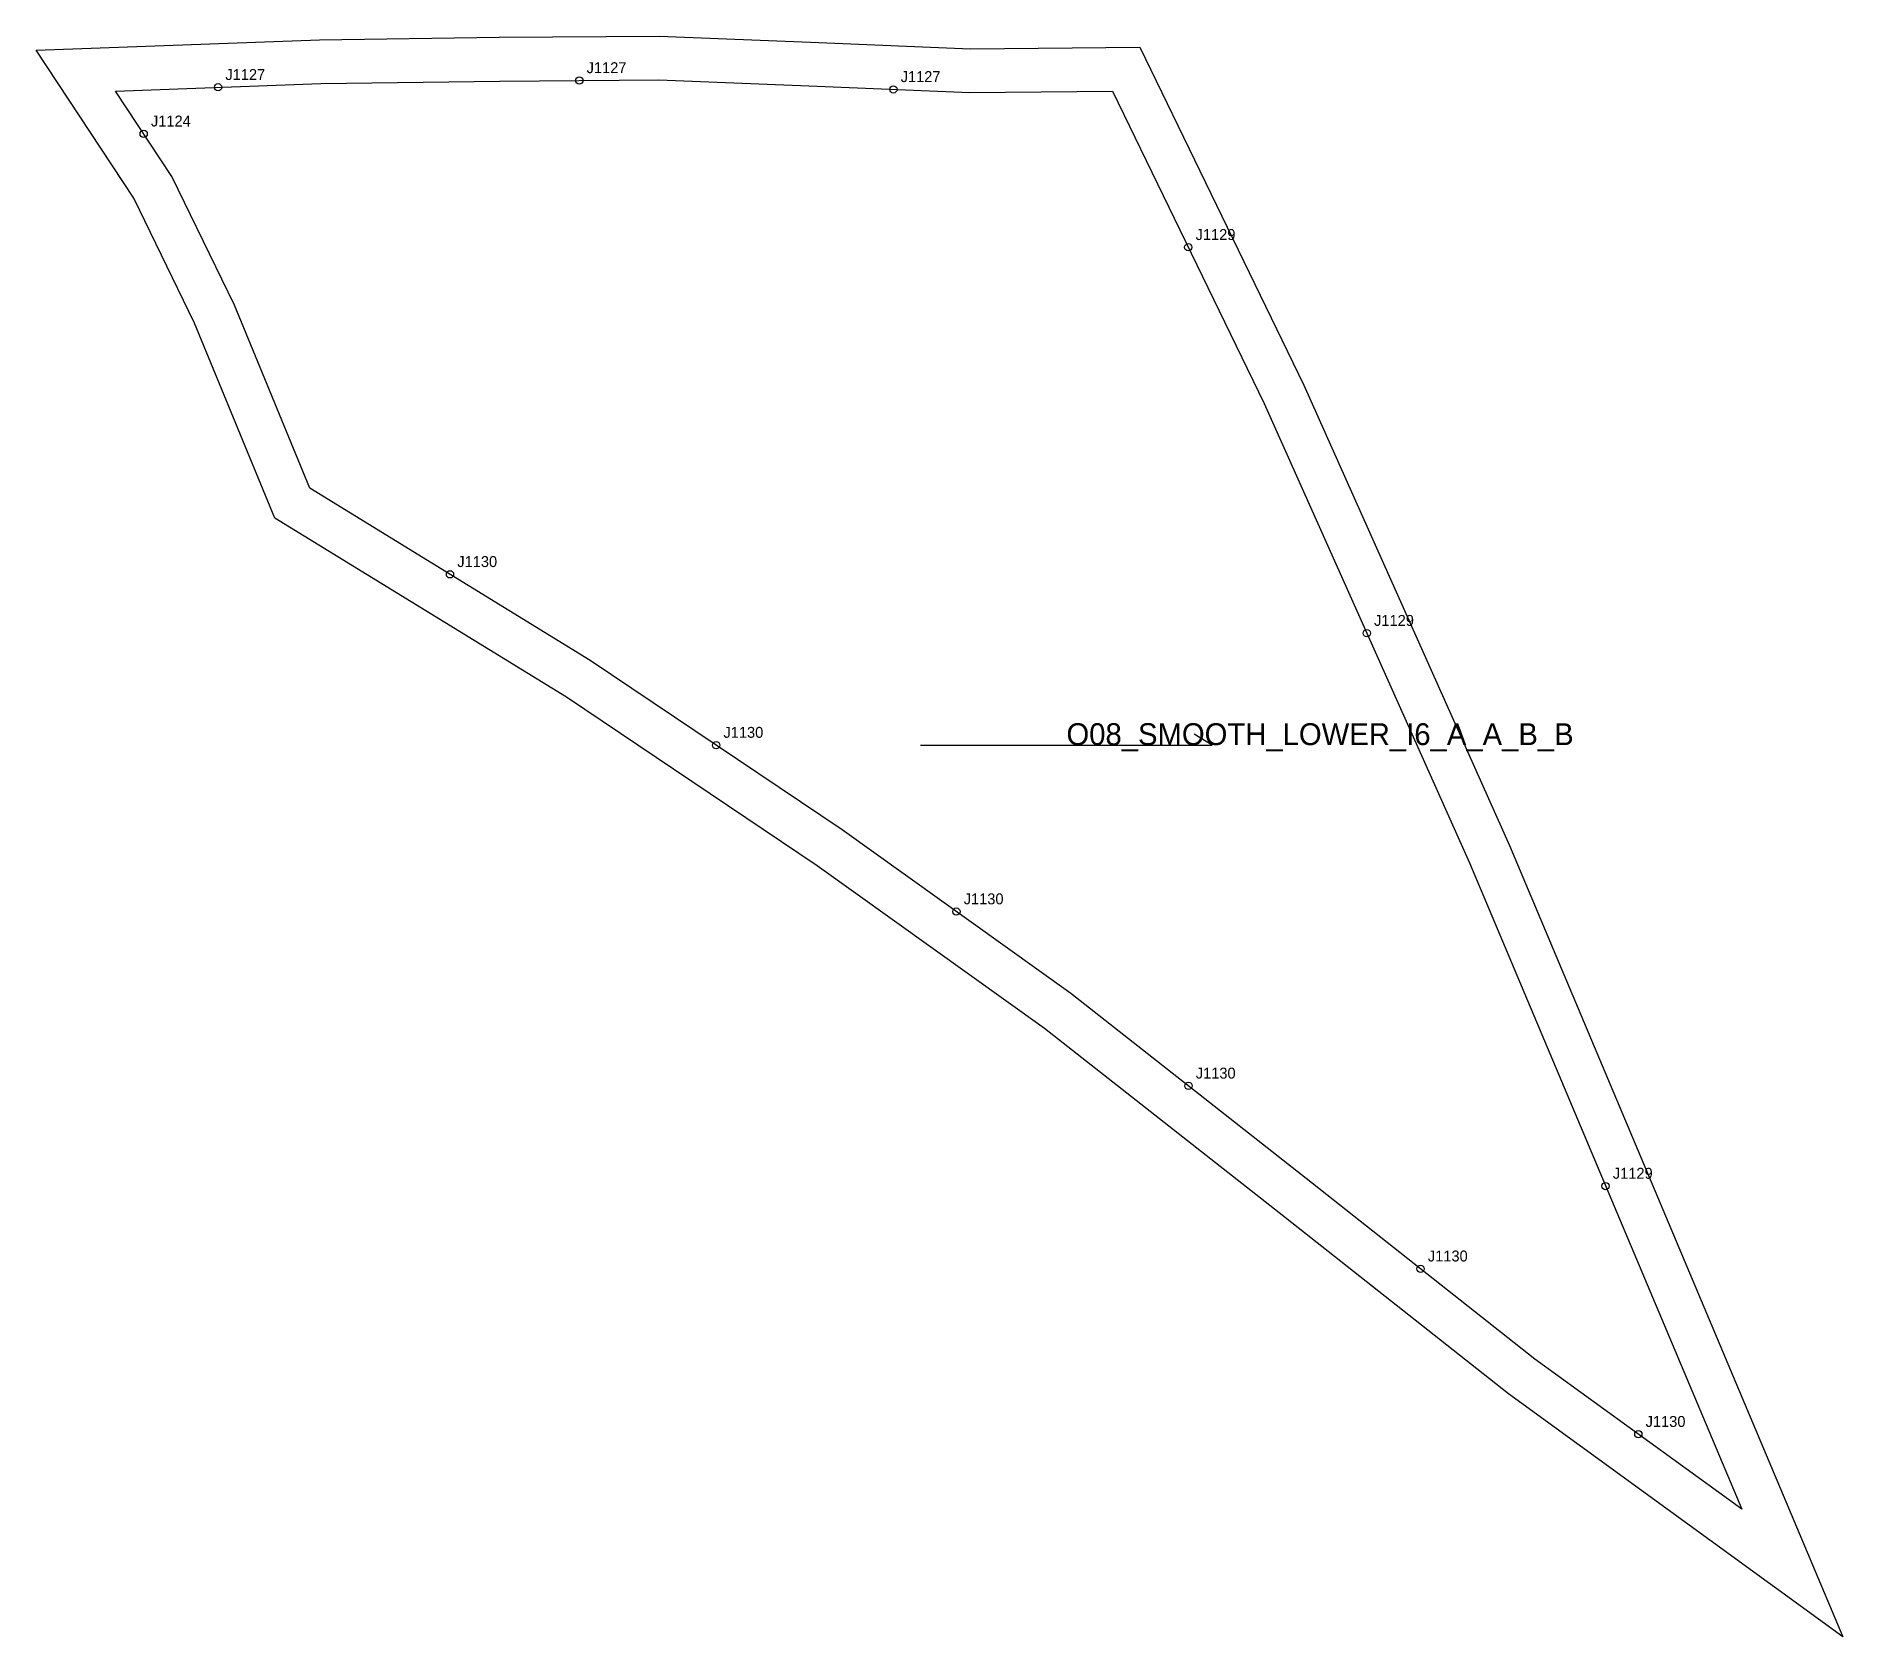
# Model space of a CAD drawing. Header units: millimetres. Extents: x -22 to 474, y -424 to 15.
import ezdxf

# ---------------------------------------------------------------- set-up
doc = ezdxf.new("R2010")
doc.units = ezdxf.units.MM
for name, color, linetype in [('CUT', 1, 'Continuous'), ('GRAIN', 3, 'Continuous'), ('LABEL', 7, 'Continuous'), ('NOTCH', 2, 'Continuous'), ('SEW', 5, 'Continuous')]:
    doc.layers.add(name, color=color, linetype=linetype)

msp = doc.modelspace()

# ---------------------------------------------------------------- linework, layer by layer
at = {"layer": 'CUT'}
msp.add_lwpolyline([(-21.77, 11.2), (55.99, 14.08), (105.29, 14.76), (149.26, 15.08), (192.95, 13.32), (234.5, 11.62), (280.98, 12.07), (325.96, -80.68), (382.42, -206.99), (473.85, -424.18), (382.13, -357.53), (319.22, -307.8), (254.83, -257.2), (192.49, -212.58), (123.72, -166.32), (43.71, -117.18), (21.66, -63.67), (5.02, -29.39), (-21.77, 11.2)], close=True, dxfattribs=at)
at = {"layer": 'GRAIN'}
for p, q in [((300.87, -179.47), (295.87, -176.47)), ((220.87, -179.47), (300.87, -179.47))]:
    msp.add_line(p, q, dxfattribs=at)
at = {"layer": 'NOTCH'}
for centre in [(28.14, 1.04), (127.24, 2.92), (213.39, 0.47), (7.73, -11.72), (294.29, -42.87), (91.76, -132.61), (343.25, -148.76), (164.77, -179.47), (230.68, -225.16), (294.34, -272.99), (408.75, -300.47), (358.01, -323.17), (417.74, -368.57)]:
    msp.add_circle(centre, 1, dxfattribs=at)
at = {"layer": 'SEW'}
msp.add_lwpolyline([(0, 0), (56.29, 2.08), (105.42, 2.76), (149.06, 3.08), (192.47, 1.33), (234.32, -0.38), (273.5, 0), (315.08, -85.74), (371.41, -211.77), (446.09, -389.17), (389.38, -347.96), (326.64, -298.37), (262.03, -247.6), (199.34, -202.72), (130.21, -156.23), (53.31, -109), (32.62, -58.75), (15.47, -23.44)], close=True, dxfattribs=at)

# ---------------------------------------------------------------- texts
at = {"layer": 'LABEL'}
for s, height, p in [('J1127', 3, (30.14, 3.04)), ('J1127', 3, (129.24, 4.92)), ('J1127', 3, (215.39, 2.47)), ('J1124', 3, (9.73, -9.72)), ('J1129', 3, (296.29, -40.87)), ('J1130', 3, (93.76, -130.61)), ('J1129', 3, (345.25, -146.76)), ('O08_SMOOTH_LOWER_I6_A_A_B_B', 6, (260.87, -179.47)), ('J1130', 3, (166.77, -177.47)), ('J1130', 3, (232.68, -223.16)), ('J1130', 3, (296.34, -270.99)), ('J1129', 3, (410.75, -298.47)), ('J1130', 3, (360.01, -321.17)), ('J1130', 3, (419.74, -366.57))]:
    msp.add_text(s, height=height, dxfattribs=at).set_placement(p)

doc.saveas('drawing.dxf')
